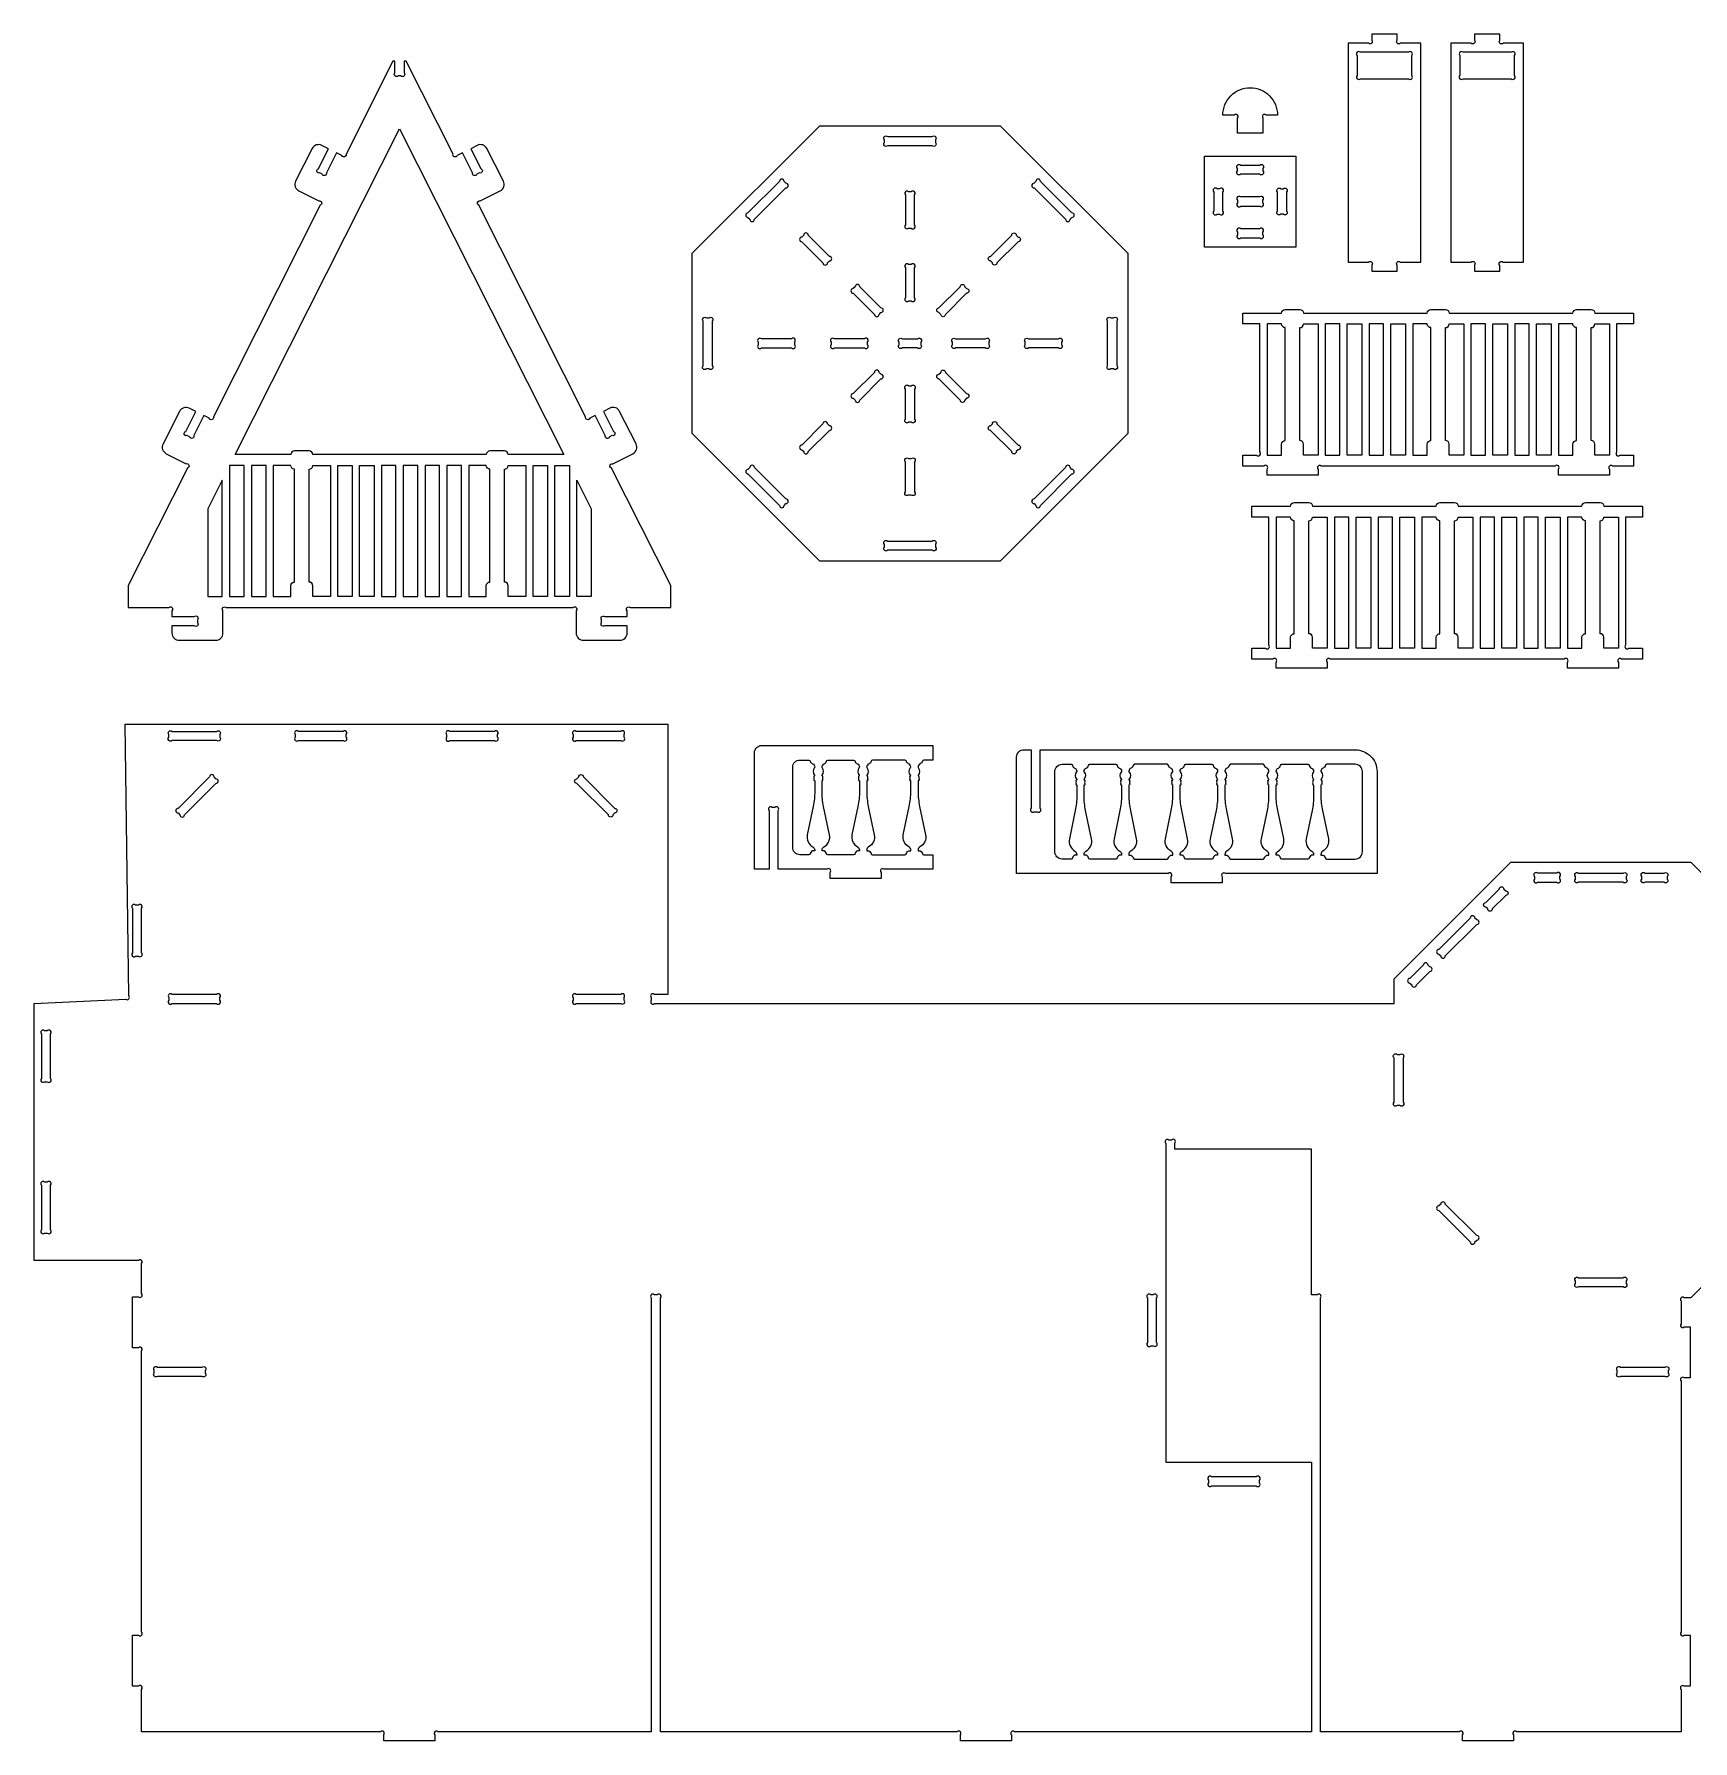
# Model space of a CAD drawing. Extents: x 83.8 to 170.3, y -22.3 to 53.3.
# Drawn here: x 84.24 to 107.01, y 14 to 37.43 of the extents above; entities that cross this region are included whole.
import ezdxf

# ---------------------------------------------------------------- set-up
doc = ezdxf.new("R2010")
doc.units = 0
doc.header["$MEASUREMENT"] = 0
doc.layers.get('0').update_dxf_attribs({"linetype": 'CONTINUOUS'})

msp = doc.modelspace()

# ---------------------------------------------------------------- linework, layer by layer
for points in [[(102.604, 37.434), (102.604, 37.353, -1), (102.559, 37.309), (102.279, 37.309), (102.279, 34.304), (102.559, 34.304, -1), (102.604, 34.259), (102.604, 34.179), (102.954, 34.179), (102.954, 34.259, -1), (102.998, 34.304), (103.279, 34.304), (103.279, 37.309), (102.998, 37.309, -1), (102.954, 37.353), (102.954, 37.434)], [(104.014, 37.434), (104.014, 37.353, -1), (103.97, 37.309), (103.689, 37.309), (103.689, 34.304), (103.97, 34.304, -1), (104.014, 34.259), (104.014, 34.179), (104.364, 34.179), (104.364, 34.259, -1), (104.408, 34.304), (104.689, 34.304), (104.689, 37.309), (104.408, 37.309, -1), (104.364, 37.353), (104.364, 37.434)], [(92.28, 29.111, 0.414214), (92.38, 29.211), (92.38, 29.311), (92.074, 29.311, -1), (92.03, 29.355), (92.03, 29.392, -1), (92.074, 29.436), (92.38, 29.436), (92.38, 29.517, -1), (92.424, 29.561), (92.98, 29.561), (92.98, 29.863), (92.165, 31.476, -1), (92.185, 31.535), (92.458, 31.673, 0.414214), (92.502, 31.807), (92.277, 32.254, 0.414214), (92.142, 32.298), (92.053, 32.253), (92.191, 31.98, -1), (92.171, 31.921), (92.139, 31.904, -1), (92.079, 31.924), (91.941, 32.197), (91.869, 32.16, -1), (91.81, 32.18), (90.344, 35.084, -1), (90.364, 35.143), (90.637, 35.281, 0.414214), (90.681, 35.415), (90.455, 35.862, 0.414214), (90.321, 35.906), (90.232, 35.861), (90.37, 35.588, -1), (90.35, 35.528), (90.317, 35.512, -1), (90.258, 35.531), (90.12, 35.804), (90.048, 35.768, -1), (89.989, 35.788), (89.346, 37.061), (89.317, 37.061), (89.317, 36.905, -1), (89.273, 36.861), (89.236, 36.861, -1), (89.192, 36.905), (89.192, 37.061), (89.163, 37.061), (88.52, 35.788, -1), (88.461, 35.768), (88.389, 35.804), (88.251, 35.531, -1), (88.192, 35.512), (88.159, 35.528, -1), (88.14, 35.588), (88.277, 35.861), (88.188, 35.906, 0.414214), (88.054, 35.862), (87.828, 35.415, 0.414214), (87.873, 35.281), (88.146, 35.143, -1), (88.165, 35.084), (86.699, 32.18, -1), (86.64, 32.16), (86.568, 32.197), (86.43, 31.924, -1), (86.371, 31.904), (86.338, 31.921, -1), (86.318, 31.98), (86.456, 32.253), (86.367, 32.298, 0.414214), (86.233, 32.254), (86.007, 31.807, 0.414214), (86.051, 31.673), (86.324, 31.535, -1), (86.344, 31.476), (85.53, 29.863), (85.53, 29.561), (86.085, 29.561, -1), (86.13, 29.517), (86.13, 29.436), (86.435, 29.436, -1), (86.48, 29.392), (86.48, 29.355, -1), (86.435, 29.311), (86.13, 29.311), (86.13, 29.211, 0.414214), (86.23, 29.111), (86.73, 29.111, 0.414214), (86.83, 29.211), (86.83, 29.517, -1), (86.874, 29.561), (91.635, 29.561, -1), (91.68, 29.517), (91.68, 29.211, 0.414214), (91.78, 29.111)], [(102.729, 37.184), (102.448, 37.184, 1), (102.404, 37.14), (102.404, 36.866, 1), (102.448, 36.821), (102.729, 36.821), (102.829, 36.821), (103.109, 36.821, 1), (103.154, 36.866), (103.154, 37.14, 1), (103.109, 37.184), (102.829, 37.184)], [(104.139, 37.184), (103.858, 37.184, 1), (103.814, 37.14), (103.814, 36.866, 1), (103.858, 36.821), (104.139, 36.821), (104.239, 36.821), (104.52, 36.821, 1), (104.564, 36.866), (104.564, 37.14, 1), (104.52, 37.184), (104.239, 37.184)], [(101.31, 36.323), (101.155, 36.323, 1), (101.11, 36.279), (101.11, 36.073), (100.76, 36.073), (100.76, 36.279, 1), (100.716, 36.323), (100.56, 36.323, -0.414214), (100.935, 36.698, -0.414214)], [(90.746, 31.661, 0.414214), (90.696, 31.711), (90.496, 31.711, 0.414214), (90.446, 31.661), (88.063, 31.661, 0.414214), (88.013, 31.711), (87.813, 31.711, 0.414214), (87.763, 31.661), (86.997, 31.661), (89.255, 36.132), (91.512, 31.661)], [(95.958, 36.027), (96.569, 36.027, -1), (96.613, 35.983), (96.613, 35.947, -1), (96.569, 35.902), (95.958, 35.902, -1), (95.913, 35.947), (95.913, 35.983, -1)], [(100.805, 35.635), (101.066, 35.635, -1), (101.11, 35.591), (101.11, 35.555, -1), (101.066, 35.51), (100.805, 35.51, -1), (100.76, 35.555), (100.76, 35.591, -1)], [(94.472, 35.412), (94.039, 34.979, 1), (94.039, 34.917), (94.065, 34.891, 1), (94.128, 34.891), (94.56, 35.323, 1), (94.56, 35.386), (94.534, 35.412, 1)], [(97.993, 35.412), (97.967, 35.386, 1), (97.967, 35.323), (98.399, 34.891, 1), (98.462, 34.891), (98.488, 34.917, 1), (98.488, 34.979), (98.055, 35.412, 1)], [(96.201, 35.226), (96.201, 34.814, 1), (96.245, 34.77), (96.282, 34.77, 1), (96.326, 34.814), (96.326, 35.226, 1), (96.282, 35.27), (96.245, 35.27, 1)], [(100.516, 35.31), (100.48, 35.31, 1), (100.435, 35.266), (100.435, 35.005, 1), (100.48, 34.96), (100.516, 34.96, 1), (100.56, 35.005), (100.56, 35.266, 1)], [(101.066, 35.198), (100.805, 35.198, 1), (100.76, 35.154), (100.76, 35.117, 1), (100.805, 35.073), (101.066, 35.073, 1), (101.11, 35.117), (101.11, 35.154, 1)], [(101.435, 35.266), (101.435, 35.005, -1), (101.391, 34.96), (101.355, 34.96, -1), (101.31, 35.005), (101.31, 35.266, -1), (101.355, 35.31), (101.391, 35.31, -1)], [(94.804, 34.673), (94.778, 34.647, 1), (94.778, 34.584), (95.069, 34.293, 1), (95.132, 34.293), (95.157, 34.319, 1), (95.157, 34.382), (94.867, 34.673, 1)], [(97.723, 34.673), (97.749, 34.647, -1), (97.749, 34.584), (97.458, 34.293, -1), (97.395, 34.293), (97.369, 34.319, -1), (97.369, 34.382), (97.66, 34.673, -1)], [(100.805, 34.635), (101.066, 34.635, 1), (101.11, 34.68), (101.11, 34.716, 1), (101.066, 34.76), (100.805, 34.76, 1), (100.76, 34.716), (100.76, 34.68, 1)], [(96.201, 34.226), (96.201, 33.814, 1), (96.245, 33.77), (96.282, 33.77, 1), (96.326, 33.814), (96.326, 34.226, 1), (96.282, 34.27), (96.245, 34.27, 1)], [(95.865, 33.675), (95.574, 33.966, 1), (95.511, 33.966), (95.485, 33.94, 1), (95.485, 33.877), (95.776, 33.586, 1), (95.839, 33.586), (95.865, 33.612, 1)], [(97.016, 33.966), (97.042, 33.94, -1), (97.042, 33.877), (96.751, 33.586, -1), (96.688, 33.586), (96.662, 33.612, -1), (96.662, 33.675), (96.953, 33.966, -1)], [(93.468, 33.537), (93.504, 33.537, -1), (93.549, 33.493), (93.549, 32.882, -1), (93.504, 32.837), (93.468, 32.837, -1), (93.424, 32.882), (93.424, 33.493, -1)], [(99.103, 33.493), (99.103, 32.882, -1), (99.059, 32.837), (99.022, 32.837, -1), (98.978, 32.882), (98.978, 33.493, -1), (99.022, 33.537), (99.059, 33.537, -1)], [(105.122, 31.504), (101.911, 31.504, 1), (101.867, 31.46), (101.867, 31.379), (101.167, 31.379), (101.167, 31.46, 1), (101.122, 31.504), (100.836, 31.504), (100.836, 31.654), (101.022, 31.654, 1), (101.067, 31.698), (101.067, 33.454), (100.836, 33.454), (100.836, 33.604), (101.367, 33.604, -0.414214), (101.417, 33.654), (101.617, 33.654, -0.414214), (101.667, 33.604), (103.367, 33.604, -0.414214), (103.417, 33.654), (103.617, 33.654, -0.414214), (103.667, 33.604), (105.367, 33.604, -0.414214), (105.417, 33.654), (105.617, 33.654, -0.414214), (105.667, 33.604), (106.197, 33.604), (106.197, 33.454), (105.967, 33.454), (105.967, 31.698, 1), (106.011, 31.654), (106.197, 31.654), (106.197, 31.504), (105.911, 31.504, 1), (105.867, 31.46), (105.867, 31.379), (105.167, 31.379), (105.167, 31.46, 1)], [(101.417, 31.854), (101.417, 33.404, -0.414214), (101.367, 33.454), (101.167, 33.454), (101.167, 31.654), (101.367, 31.654), (101.367, 31.804, -0.414214)], [(101.617, 31.854), (101.617, 33.404, 0.414214), (101.667, 33.454), (101.867, 33.454), (101.867, 31.654), (101.667, 31.654), (101.667, 31.804, 0.414214)], [(103.367, 31.654), (103.367, 31.804, -0.414214), (103.417, 31.854), (103.417, 33.404, -0.414214), (103.367, 33.454), (103.167, 33.454), (103.167, 31.654)], [(103.667, 31.654), (103.667, 31.804, 0.414214), (103.617, 31.854), (103.617, 33.404, 0.414214), (103.667, 33.454), (103.867, 33.454), (103.867, 31.654)], [(105.417, 31.854), (105.417, 33.404, -0.414214), (105.367, 33.454), (105.167, 33.454), (105.167, 31.654), (105.367, 31.654), (105.367, 31.804, -0.414214)], [(105.667, 31.654), (105.667, 31.804, 0.414214), (105.617, 31.854), (105.617, 33.404, 0.414214), (105.667, 33.454), (105.867, 33.454), (105.867, 31.654)], [(94.181, 33.206), (94.181, 33.169, 1), (94.225, 33.125), (94.637, 33.125, 1), (94.681, 33.169), (94.681, 33.206, 1), (94.637, 33.25), (94.225, 33.25, 1)], [(95.181, 33.206), (95.181, 33.169, 1), (95.225, 33.125), (95.637, 33.125, 1), (95.681, 33.169), (95.681, 33.206, 1), (95.637, 33.25), (95.225, 33.25, 1)], [(96.412, 33.206), (96.412, 33.169, -1), (96.368, 33.125), (96.159, 33.125, -1), (96.115, 33.169), (96.115, 33.206, -1), (96.159, 33.25), (96.368, 33.25, -1)], [(96.89, 33.25), (97.301, 33.25, -1), (97.346, 33.206), (97.346, 33.169, -1), (97.301, 33.125), (96.89, 33.125, -1), (96.846, 33.169), (96.846, 33.206, -1)], [(97.89, 33.25), (98.301, 33.25, -1), (98.346, 33.206), (98.346, 33.169, -1), (98.301, 33.125), (97.89, 33.125, -1), (97.846, 33.169), (97.846, 33.206, -1)], [(95.776, 32.789), (95.485, 32.498, 1), (95.485, 32.435), (95.511, 32.409, 1), (95.574, 32.409), (95.865, 32.7, 1), (95.865, 32.763), (95.839, 32.789, 1)], [(96.751, 32.789), (97.042, 32.498, -1), (97.042, 32.435), (97.016, 32.409, -1), (96.953, 32.409), (96.662, 32.7, -1), (96.662, 32.763), (96.688, 32.789, -1)], [(96.326, 32.561), (96.326, 32.149, -1), (96.282, 32.105), (96.245, 32.105, -1), (96.201, 32.149), (96.201, 32.561, -1), (96.245, 32.605), (96.282, 32.605, -1)], [(95.069, 32.082), (94.778, 31.791, 1), (94.778, 31.728), (94.804, 31.702, 1), (94.867, 31.702), (95.157, 31.993, 1), (95.157, 32.056), (95.132, 32.082, 1)], [(97.458, 32.082), (97.749, 31.791, -1), (97.749, 31.728), (97.723, 31.702, -1), (97.66, 31.702), (97.369, 31.993, -1), (97.369, 32.056), (97.395, 32.082, -1)], [(87.521, 29.711), (87.763, 29.711), (87.763, 29.861, -0.414214), (87.813, 29.911), (87.813, 31.461, -0.414214), (87.763, 31.511), (87.521, 31.511)], [(88.305, 29.711), (88.063, 29.711), (88.063, 29.861, 0.414214), (88.013, 29.911), (88.013, 31.461, 0.414214), (88.063, 31.511), (88.305, 31.511)], [(90.205, 29.711), (90.446, 29.711), (90.446, 29.861, -0.414214), (90.496, 29.911), (90.496, 31.461, -0.414214), (90.446, 31.511), (90.205, 31.511)], [(90.988, 29.711), (90.746, 29.711), (90.746, 29.861, 0.414214), (90.696, 29.911), (90.696, 31.461, 0.414214), (90.746, 31.511), (90.988, 31.511)], [(94.039, 31.396), (94.472, 30.963, 1), (94.534, 30.963), (94.56, 30.989, 1), (94.56, 31.052), (94.128, 31.484, 1), (94.065, 31.484), (94.039, 31.458, 1)], [(96.326, 31.561), (96.326, 31.149, -1), (96.282, 31.105), (96.245, 31.105, -1), (96.201, 31.149), (96.201, 31.561, -1), (96.245, 31.605), (96.282, 31.605, -1)], [(98.399, 31.484), (97.967, 31.052, 1), (97.967, 30.989), (97.993, 30.963, 1), (98.055, 30.963), (98.488, 31.396, 1), (98.488, 31.458), (98.462, 31.484, 1)], [(105.246, 28.852), (102.035, 28.852, 1), (101.991, 28.808), (101.991, 28.727), (101.291, 28.727), (101.291, 28.808, 1), (101.246, 28.852), (100.96, 28.852), (100.96, 29.002), (101.146, 29.002, 1), (101.191, 29.047), (101.191, 30.802), (100.96, 30.802), (100.96, 30.952), (101.491, 30.952, -0.414214), (101.541, 31.002), (101.741, 31.002, -0.414214), (101.791, 30.952), (103.491, 30.952, -0.414214), (103.541, 31.002), (103.741, 31.002, -0.414214), (103.791, 30.952), (105.491, 30.952, -0.414214), (105.541, 31.002), (105.741, 31.002, -0.414214), (105.791, 30.952), (106.321, 30.952), (106.321, 30.802), (106.091, 30.802), (106.091, 29.047, 1), (106.135, 29.002), (106.321, 29.002), (106.321, 28.852), (106.035, 28.852, 1), (105.991, 28.808), (105.991, 28.727), (105.291, 28.727), (105.291, 28.808, 1)], [(101.541, 29.202), (101.541, 30.752, -0.414214), (101.491, 30.802), (101.291, 30.802), (101.291, 29.002), (101.491, 29.002), (101.491, 29.152, -0.414214)], [(101.741, 29.202), (101.741, 30.752, 0.414214), (101.791, 30.802), (101.991, 30.802), (101.991, 29.002), (101.791, 29.002), (101.791, 29.152, 0.414214)], [(103.491, 29.002), (103.491, 29.152, -0.414214), (103.541, 29.202), (103.541, 30.752, -0.414214), (103.491, 30.802), (103.291, 30.802), (103.291, 29.002)], [(103.791, 29.002), (103.791, 29.152, 0.414214), (103.741, 29.202), (103.741, 30.752, 0.414214), (103.791, 30.802), (103.991, 30.802), (103.991, 29.002)], [(105.541, 29.202), (105.541, 30.752, -0.414214), (105.491, 30.802), (105.291, 30.802), (105.291, 29.002), (105.491, 29.002), (105.491, 29.152, -0.414214)], [(105.791, 29.002), (105.791, 29.152, 0.414214), (105.741, 29.202), (105.741, 30.752, 0.414214), (105.791, 30.802), (105.991, 30.802), (105.991, 29.002)], [(95.913, 30.392), (95.913, 30.428, -1), (95.958, 30.473), (96.569, 30.473, -1), (96.613, 30.428), (96.613, 30.392, -1), (96.569, 30.348), (95.958, 30.348, -1)], [(86.743, 27.736), (86.131, 27.736, -1), (86.087, 27.78), (86.087, 27.817, -1), (86.131, 27.861), (86.743, 27.861, -1), (86.787, 27.817), (86.787, 27.78, -1)], [(87.867, 27.736), (88.479, 27.736, 1), (88.523, 27.78), (88.523, 27.817, 1), (88.479, 27.861), (87.867, 27.861, 1), (87.823, 27.817), (87.823, 27.78, 1)], [(89.945, 27.736), (90.557, 27.736, 1), (90.601, 27.78), (90.601, 27.817, 1), (90.557, 27.861), (89.945, 27.861, 1), (89.901, 27.817), (89.901, 27.78, 1)], [(91.681, 27.736), (92.293, 27.736, 1), (92.337, 27.78), (92.337, 27.817, 1), (92.293, 27.861), (91.681, 27.861, 1), (91.637, 27.817), (91.637, 27.78, 1)], [(96.578, 25.967), (95.91, 25.967, 1), (95.866, 25.922), (95.866, 25.842), (95.166, 25.842), (95.166, 25.922, 1), (95.122, 25.967), (94.453, 25.967), (94.453, 26.772, 1), (94.409, 26.817), (94.373, 26.817, 1), (94.328, 26.772), (94.328, 25.967), (94.128, 25.967), (94.128, 27.567, -0.414214), (94.228, 27.667), (94.328, 27.667), (94.453, 27.667), (96.578, 27.667), (96.578, 27.467), (96.455, 27.467, 0.352171), (96.435, 27.451, -0.244569), (96.405, 27.416, 0.294683), (96.375, 27.371, 0.187098), (96.377, 27.364, -0.375636), (96.376, 27.258, 0.584261), (96.379, 27.25, -0.594353), (96.385, 27.232, 0.39765), (96.385, 27.225, -0.39765), (96.385, 27.21, 0.39765), (96.385, 27.203, -0.600564), (96.379, 27.184, 0.366837), (96.375, 27.179), (96.375, 27.036, 0.051698), (96.396, 26.831), (96.477, 26.442, -0.328849), (96.4, 26.274, 0.272519), (96.375, 26.23), (96.375, 26.222), (96.386, 26.222, -0.352171), (96.435, 26.182, 0.352171), (96.455, 26.167), (96.578, 26.167)], [(94.93, 26.274, -0.272519), (94.956, 26.23), (94.956, 26.222), (94.944, 26.222, 0.352171), (94.895, 26.182, -0.352171), (94.876, 26.167), (94.753, 26.167, -0.414214), (94.653, 26.267), (94.653, 27.367, -0.414214), (94.753, 27.467), (94.876, 27.467, -0.352171), (94.895, 27.451, 0.244569), (94.925, 27.416, -0.294683), (94.956, 27.371, -0.187098), (94.953, 27.364, 0.375636), (94.954, 27.258, -0.584261), (94.951, 27.25, 0.594353), (94.945, 27.232, -0.39765), (94.945, 27.225, 0.39765), (94.945, 27.21, -0.39765), (94.945, 27.203, 0.600564), (94.952, 27.184, -0.366837), (94.956, 27.179), (94.956, 27.036, -0.051698), (94.934, 26.831), (94.853, 26.442, 0.328849)], [(95.313, 27.467), (95.49, 27.467, -0.352171), (95.509, 27.451, 0.244569), (95.539, 27.416, -0.294683), (95.57, 27.371, -0.187098), (95.567, 27.364, 0.375636), (95.568, 27.258, -0.584261), (95.565, 27.25, 0.594353), (95.559, 27.232, -0.39765), (95.559, 27.225, 0.39765), (95.559, 27.21, -0.39765), (95.559, 27.203, 0.600564), (95.566, 27.184, -0.366837), (95.57, 27.179), (95.57, 27.036, -0.051698), (95.549, 26.831), (95.467, 26.442, 0.328849), (95.544, 26.274, -0.272519), (95.57, 26.23), (95.57, 26.222), (95.558, 26.222, 0.352171), (95.509, 26.182, -0.352171), (95.49, 26.167), (95.313, 26.167), (95.136, 26.167, -0.352171), (95.116, 26.182, 0.352171), (95.067, 26.222), (95.056, 26.222), (95.056, 26.23, -0.272519), (95.081, 26.274, 0.328849), (95.159, 26.442), (95.077, 26.831, -0.051698), (95.056, 27.036), (95.056, 27.179, -0.366837), (95.06, 27.184, 0.600564), (95.066, 27.203, -0.39765), (95.066, 27.21, 0.39765), (95.066, 27.225, -0.39765), (95.066, 27.232, 0.594353), (95.06, 27.25, -0.584261), (95.057, 27.258, 0.375636), (95.058, 27.364, -0.187098), (95.056, 27.371, -0.294683), (95.087, 27.416, 0.244569), (95.116, 27.451, -0.352171), (95.136, 27.467)], [(95.972, 26.167), (96.195, 26.167, 0.352171), (96.214, 26.182, -0.352171), (96.263, 26.222), (96.275, 26.222), (96.275, 26.23, 0.272519), (96.249, 26.274, -0.328849), (96.172, 26.442), (96.253, 26.831, 0.051698), (96.275, 27.036), (96.275, 27.179, 0.366837), (96.271, 27.184, -0.600564), (96.264, 27.203, 0.39765), (96.264, 27.21, -0.39765), (96.264, 27.225, 0.39765), (96.264, 27.232, -0.594353), (96.27, 27.25, 0.584261), (96.273, 27.258, -0.375636), (96.272, 27.364, 0.187098), (96.275, 27.371, 0.294683), (96.244, 27.416, -0.244569), (96.214, 27.451, 0.352171), (96.195, 27.467), (95.972, 27.467), (95.75, 27.467, 0.352171), (95.73, 27.451, -0.244569), (95.701, 27.416, 0.294683), (95.67, 27.371, 0.187098), (95.672, 27.364, -0.375636), (95.671, 27.258, 0.584261), (95.674, 27.25, -0.594353), (95.68, 27.232, 0.39765), (95.68, 27.225, -0.39765), (95.68, 27.21, 0.39765), (95.68, 27.203, -0.600564), (95.674, 27.184, 0.366837), (95.67, 27.179), (95.67, 27.036, 0.051698), (95.691, 26.831), (95.773, 26.442, -0.328849), (95.696, 26.274, 0.272519), (95.67, 26.23), (95.67, 26.222), (95.681, 26.222, -0.352171), (95.73, 26.182, 0.352171), (95.75, 26.167)], [(97.827, 27.608), (97.927, 27.608), (97.927, 26.803, 1), (97.971, 26.758), (98.008, 26.758, 1), (98.052, 26.803), (98.052, 27.608), (102.377, 27.608, -0.414214), (102.677, 27.308), (102.677, 25.908), (100.596, 25.908, 1), (100.552, 25.864), (100.552, 25.783), (99.852, 25.783), (99.852, 25.864, 1), (99.808, 25.908), (97.727, 25.908), (97.727, 27.508, -0.414214)], [(86.645, 27.235), (86.213, 26.803, 1), (86.213, 26.74), (86.239, 26.714, 1), (86.301, 26.714), (86.734, 27.147, 1), (86.734, 27.209), (86.708, 27.235, 1)], [(91.779, 27.235), (92.211, 26.803, -1), (92.211, 26.74), (92.185, 26.714, -1), (92.123, 26.714), (91.69, 27.147, -1), (91.69, 27.209), (91.716, 27.235, -1)], [(98.529, 26.216, -0.272519), (98.554, 26.172), (98.554, 26.163), (98.543, 26.163, 0.352171), (98.494, 26.124, -0.352171), (98.475, 26.108), (98.352, 26.108, -0.414214), (98.252, 26.208), (98.252, 27.308, -0.414214), (98.352, 27.408), (98.475, 27.408, -0.352171), (98.494, 27.393, 0.244569), (98.524, 27.357, -0.294683), (98.554, 27.313, -0.187098), (98.552, 27.306, 0.375636), (98.553, 27.2, -0.584261), (98.55, 27.192, 0.594353), (98.544, 27.173, -0.39765), (98.544, 27.166, 0.39765), (98.544, 27.151, -0.39765), (98.544, 27.145, 0.600564), (98.55, 27.126, -0.366837), (98.554, 27.121), (98.554, 26.978, -0.051698), (98.533, 26.773), (98.452, 26.384, 0.328849)], [(98.912, 27.408), (99.089, 27.408, -0.352171), (99.108, 27.393, 0.244569), (99.138, 27.357, -0.294683), (99.169, 27.313, -0.187098), (99.166, 27.306, 0.375636), (99.167, 27.2, -0.584261), (99.164, 27.192, 0.594353), (99.158, 27.173, -0.39765), (99.158, 27.166, 0.39765), (99.158, 27.151, -0.39765), (99.158, 27.145, 0.600564), (99.164, 27.126, -0.366837), (99.169, 27.121), (99.169, 26.978, -0.051698), (99.147, 26.773), (99.066, 26.384, 0.328849), (99.143, 26.216, -0.272519), (99.169, 26.172), (99.169, 26.163), (99.157, 26.163, 0.352171), (99.108, 26.124, -0.352171), (99.089, 26.108), (98.912, 26.108), (98.734, 26.108, -0.352171), (98.715, 26.124, 0.352171), (98.666, 26.163), (98.654, 26.163), (98.654, 26.172, -0.272519), (98.68, 26.216, 0.328849), (98.757, 26.384), (98.676, 26.773, -0.051698), (98.654, 26.978), (98.654, 27.121, -0.366837), (98.659, 27.126, 0.600564), (98.665, 27.145, -0.39765), (98.665, 27.151, 0.39765), (98.665, 27.166, -0.39765), (98.665, 27.173, 0.594353), (98.659, 27.192, -0.584261), (98.656, 27.2, 0.375636), (98.657, 27.306, -0.187098), (98.654, 27.313, -0.294683), (98.685, 27.357, 0.244569), (98.715, 27.393, -0.352171), (98.734, 27.408)], [(99.571, 26.108), (99.794, 26.108, 0.352171), (99.813, 26.124, -0.352171), (99.862, 26.163), (99.873, 26.163), (99.873, 26.172, 0.272519), (99.848, 26.216, -0.328849), (99.771, 26.384), (99.852, 26.773, 0.051698), (99.873, 26.978), (99.873, 27.121, 0.366837), (99.869, 27.126, -0.600564), (99.863, 27.145, 0.39765), (99.863, 27.151, -0.39765), (99.863, 27.166, 0.39765), (99.863, 27.173, -0.594353), (99.869, 27.192, 0.584261), (99.872, 27.2, -0.375636), (99.871, 27.306, 0.187098), (99.873, 27.313, 0.294683), (99.843, 27.357, -0.244569), (99.813, 27.393, 0.352171), (99.794, 27.408), (99.571, 27.408), (99.348, 27.408, 0.352171), (99.329, 27.393, -0.244569), (99.299, 27.357, 0.294683), (99.269, 27.313, 0.187098), (99.271, 27.306, -0.375636), (99.27, 27.2, 0.584261), (99.273, 27.192, -0.594353), (99.279, 27.173, 0.39765), (99.279, 27.166, -0.39765), (99.279, 27.151, 0.39765), (99.279, 27.145, -0.600564), (99.273, 27.126, 0.366837), (99.269, 27.121), (99.269, 26.978, 0.051698), (99.29, 26.773), (99.371, 26.384, -0.328849), (99.294, 26.216, 0.272519), (99.269, 26.172), (99.269, 26.163), (99.28, 26.163, -0.352171), (99.329, 26.124, 0.352171), (99.348, 26.108)], [(100.23, 27.408), (100.408, 27.408, -0.352171), (100.427, 27.393, 0.244569), (100.457, 27.357, -0.294683), (100.487, 27.313, -0.187098), (100.485, 27.306, 0.375636), (100.486, 27.2, -0.584261), (100.483, 27.192, 0.594353), (100.477, 27.173, -0.39765), (100.477, 27.166, 0.39765), (100.477, 27.151, -0.39765), (100.477, 27.145, 0.600564), (100.483, 27.126, -0.366837), (100.488, 27.121), (100.488, 26.978, -0.051698), (100.466, 26.773), (100.385, 26.384, 0.328849), (100.462, 26.216, -0.272519), (100.488, 26.172), (100.488, 26.163), (100.476, 26.163, 0.352171), (100.427, 26.124, -0.352171), (100.408, 26.108), (100.23, 26.108), (100.053, 26.108, -0.352171), (100.034, 26.124, 0.352171), (99.985, 26.163), (99.973, 26.163), (99.973, 26.172, -0.272519), (99.999, 26.216, 0.328849), (100.076, 26.384), (99.995, 26.773, -0.051698), (99.973, 26.978), (99.973, 27.121, -0.366837), (99.978, 27.126, 0.600564), (99.984, 27.145, -0.39765), (99.984, 27.151, 0.39765), (99.984, 27.166, -0.39765), (99.984, 27.173, 0.594353), (99.978, 27.192, -0.584261), (99.975, 27.2, 0.375636), (99.976, 27.306, -0.187098), (99.973, 27.313, -0.294683), (100.004, 27.357, 0.244569), (100.034, 27.393, -0.352171), (100.053, 27.408)], [(100.89, 26.108), (101.112, 26.108, 0.352171), (101.132, 26.124, -0.352171), (101.181, 26.163), (101.192, 26.163), (101.192, 26.172, 0.272519), (101.167, 26.216, -0.328849), (101.09, 26.384), (101.171, 26.773, 0.051698), (101.192, 26.978), (101.192, 27.121, 0.366837), (101.188, 27.126, -0.600564), (101.182, 27.145, 0.39765), (101.182, 27.151, -0.39765), (101.182, 27.166, 0.39765), (101.182, 27.173, -0.594353), (101.188, 27.192, 0.584261), (101.191, 27.2, -0.375636), (101.19, 27.306, 0.187098), (101.192, 27.313, 0.294683), (101.162, 27.357, -0.244569), (101.132, 27.393, 0.352171), (101.112, 27.408), (100.89, 27.408), (100.667, 27.408, 0.352171), (100.648, 27.393, -0.244569), (100.618, 27.357, 0.294683), (100.588, 27.313, 0.187098), (100.59, 27.306, -0.375636), (100.589, 27.2, 0.584261), (100.592, 27.192, -0.594353), (100.598, 27.173, 0.39765), (100.598, 27.166, -0.39765), (100.598, 27.151, 0.39765), (100.598, 27.145, -0.600564), (100.592, 27.126, 0.366837), (100.588, 27.121), (100.588, 26.978, 0.051698), (100.609, 26.773), (100.69, 26.384, -0.328849), (100.613, 26.216, 0.272519), (100.588, 26.172), (100.588, 26.163), (100.599, 26.163, -0.352171), (100.648, 26.124, 0.352171), (100.667, 26.108)], [(101.549, 27.408), (101.727, 27.408, -0.352171), (101.746, 27.393, 0.244569), (101.776, 27.357, -0.294683), (101.806, 27.313, -0.187098), (101.804, 27.306, 0.375636), (101.805, 27.2, -0.584261), (101.802, 27.192, 0.594353), (101.796, 27.173, -0.39765), (101.796, 27.166, 0.39765), (101.796, 27.151, -0.39765), (101.796, 27.145, 0.600564), (101.802, 27.126, -0.366837), (101.806, 27.121), (101.806, 26.978, -0.051698), (101.785, 26.773), (101.704, 26.384, 0.328849), (101.781, 26.216, -0.272519), (101.806, 26.172), (101.806, 26.163), (101.795, 26.163, 0.352171), (101.746, 26.124, -0.352171), (101.727, 26.108), (101.549, 26.108), (101.372, 26.108, -0.352171), (101.353, 26.124, 0.352171), (101.304, 26.163), (101.292, 26.163), (101.292, 26.172, -0.272519), (101.318, 26.216, 0.328849), (101.395, 26.384), (101.314, 26.773, -0.051698), (101.292, 26.978), (101.292, 27.121, -0.366837), (101.297, 27.126, 0.600564), (101.303, 27.145, -0.39765), (101.303, 27.151, 0.39765), (101.303, 27.166, -0.39765), (101.303, 27.173, 0.594353), (101.297, 27.192, -0.584261), (101.294, 27.2, 0.375636), (101.295, 27.306, -0.187098), (101.292, 27.313, -0.294683), (101.323, 27.357, 0.244569), (101.353, 27.393, -0.352171), (101.372, 27.408)], [(102.477, 26.208), (102.477, 27.308, 0.414214), (102.377, 27.408), (101.986, 27.408, 0.352171), (101.967, 27.393, -0.244569), (101.937, 27.357, 0.294683), (101.906, 27.313, 0.187098), (101.909, 27.306, -0.375636), (101.908, 27.2, 0.584261), (101.911, 27.192, -0.594353), (101.917, 27.173, 0.39765), (101.917, 27.166, -0.39765), (101.917, 27.151, 0.39765), (101.917, 27.145, -0.600564), (101.911, 27.126, 0.366837), (101.906, 27.121), (101.906, 26.978, 0.051698), (101.928, 26.773), (102.009, 26.384, -0.328849), (101.932, 26.216, 0.272519), (101.906, 26.172), (101.906, 26.163), (101.918, 26.163, -0.352171), (101.967, 26.124, 0.352171), (101.986, 26.108), (102.377, 26.108, 0.414214)], [(104.882, 25.788), (105.144, 25.788, 1), (105.188, 25.833), (105.188, 25.869, 1), (105.144, 25.913), (104.882, 25.913, 1), (104.838, 25.869), (104.838, 25.833, 1)], [(105.444, 25.913), (106.056, 25.913, -1), (106.1, 25.869), (106.1, 25.833, -1), (106.056, 25.788), (105.444, 25.788, -1), (105.4, 25.833), (105.4, 25.869, -1)], [(106.357, 25.913), (106.618, 25.913, -1), (106.662, 25.869), (106.662, 25.833, -1), (106.618, 25.788), (106.357, 25.788, -1), (106.312, 25.833), (106.312, 25.869, -1)], [(104.171, 25.511), (104.356, 25.696, -1), (104.418, 25.696), (104.444, 25.67, -1), (104.444, 25.607), (104.259, 25.422, -1), (104.197, 25.422), (104.171, 25.448, -1)], [(85.587, 25.431), (85.587, 24.819, 1), (85.631, 24.775), (85.668, 24.775, 1), (85.712, 24.819), (85.712, 25.431, 1), (85.668, 25.475), (85.631, 25.475, 1)], [(103.526, 24.803), (103.552, 24.777, 1), (103.614, 24.777), (104.047, 25.21, 1), (104.047, 25.272), (104.021, 25.298, 1), (103.958, 25.298), (103.526, 24.866, 1)], [(103.217, 24.38), (103.402, 24.564, 1), (103.402, 24.627), (103.376, 24.653, 1), (103.313, 24.653), (103.128, 24.468, 1), (103.128, 24.405), (103.154, 24.38, 1)], [(86.131, 24.125), (86.743, 24.125, 1), (86.787, 24.169), (86.787, 24.206, 1), (86.743, 24.25), (86.131, 24.25, 1), (86.087, 24.206), (86.087, 24.169, 1)], [(92.293, 24.25), (91.681, 24.25, 1), (91.637, 24.206), (91.637, 24.169, 1), (91.681, 24.125), (92.293, 24.125, 1), (92.337, 24.169), (92.337, 24.206, 1)], [(84.337, 23.706), (84.337, 23.094, 1), (84.381, 23.05), (84.418, 23.05, 1), (84.462, 23.094), (84.462, 23.706, 1), (84.418, 23.75), (84.381, 23.75, 1)], [(102.955, 23.424), (102.991, 23.424, -1), (103.035, 23.379), (103.035, 22.768, -1), (102.991, 22.724), (102.955, 22.724, -1), (102.91, 22.768), (102.91, 23.379, -1)], [(84.337, 21.628), (84.337, 21.016, 1), (84.381, 20.972), (84.418, 20.972, 1), (84.462, 21.016), (84.462, 21.628, 1), (84.418, 21.672), (84.381, 21.672, 1)], [(104.047, 20.938), (103.614, 21.37, 1), (103.552, 21.37), (103.526, 21.345, 1), (103.526, 21.282), (103.958, 20.85, 1), (104.021, 20.85), (104.047, 20.875, 1)], [(106.056, 20.234), (105.444, 20.234, -1), (105.4, 20.278), (105.4, 20.315, -1), (105.444, 20.359), (106.056, 20.359, -1), (106.1, 20.315), (106.1, 20.278, -1)], [(99.525, 20.081), (99.525, 19.469, 1), (99.569, 19.425), (99.605, 19.425, 1), (99.65, 19.469), (99.65, 20.081, 1), (99.605, 20.125), (99.569, 20.125, 1)], [(85.931, 19.13), (86.543, 19.13, -1), (86.587, 19.086), (86.587, 19.05, -1), (86.543, 19.005), (85.931, 19.005, -1), (85.887, 19.05), (85.887, 19.086, -1)], [(106.632, 19.005), (106.021, 19.005, -1), (105.976, 19.05), (105.976, 19.086, -1), (106.021, 19.13), (106.632, 19.13, -1), (106.676, 19.086), (106.676, 19.05, -1)], [(100.406, 17.5), (101.018, 17.5, 1), (101.062, 17.544), (101.062, 17.581, 1), (101.018, 17.625), (100.406, 17.625, 1), (100.362, 17.581), (100.362, 17.544, 1)]]:
    msp.add_lwpolyline(points, format="xyb", close=True)
for points in [[(97.502, 30.198), (95.025, 30.198), (93.274, 31.949), (93.274, 34.426), (95.025, 36.177), (97.502, 36.177), (99.253, 34.426), (99.253, 31.949)], [(100.76, 35.76), (101.56, 35.76), (101.56, 34.51), (100.31, 34.51), (100.31, 35.76)], [(102.167, 31.654), (102.167, 33.454), (101.967, 33.454), (101.967, 31.654)], [(102.467, 33.454), (102.467, 31.654), (102.267, 31.654), (102.267, 33.454)], [(102.767, 31.654), (102.767, 33.454), (102.567, 33.454), (102.567, 31.654)], [(103.067, 33.454), (103.067, 31.654), (102.867, 31.654), (102.867, 33.454)], [(103.967, 33.454), (103.967, 31.654), (104.167, 31.654), (104.167, 33.454)], [(104.267, 31.654), (104.267, 33.454), (104.467, 33.454), (104.467, 31.654)], [(104.567, 33.454), (104.567, 31.654), (104.767, 31.654), (104.767, 33.454)], [(104.867, 31.654), (104.867, 33.454), (105.067, 33.454), (105.067, 31.654)], [(87.121, 31.511), (86.921, 31.511), (86.921, 29.711), (87.121, 29.711)], [(87.421, 31.511), (87.221, 31.511), (87.221, 29.711), (87.421, 29.711)], [(88.405, 29.711), (88.405, 31.511), (88.605, 31.511), (88.605, 29.711)], [(88.705, 31.511), (88.905, 31.511), (88.905, 29.711), (88.705, 29.711)], [(89.205, 29.711), (89.205, 31.511), (89.005, 31.511), (89.005, 29.711)], [(89.305, 31.511), (89.305, 29.711), (89.505, 29.711), (89.505, 31.511)], [(89.805, 31.511), (89.605, 31.511), (89.605, 29.711), (89.805, 29.711)], [(90.105, 31.511), (89.905, 31.511), (89.905, 29.711), (90.105, 29.711)], [(91.088, 31.511), (91.288, 31.511), (91.288, 29.711), (91.088, 29.711)], [(91.388, 31.511), (91.588, 31.511), (91.588, 29.711), (91.388, 29.711)], [(86.621, 30.915), (86.621, 29.711), (86.821, 29.711), (86.821, 31.311)], [(91.888, 30.915), (91.888, 29.711), (91.688, 29.711), (91.688, 31.311)], [(102.291, 29.002), (102.291, 30.802), (102.091, 30.802), (102.091, 29.002)], [(102.591, 30.802), (102.591, 29.002), (102.391, 29.002), (102.391, 30.802)], [(102.891, 29.002), (102.891, 30.802), (102.691, 30.802), (102.691, 29.002)], [(103.191, 30.802), (103.191, 29.002), (102.991, 29.002), (102.991, 30.802)], [(104.091, 30.802), (104.091, 29.002), (104.291, 29.002), (104.291, 30.802)], [(104.391, 29.002), (104.391, 30.802), (104.591, 30.802), (104.591, 29.002)], [(104.691, 30.802), (104.691, 29.002), (104.891, 29.002), (104.891, 30.802)], [(104.991, 29.002), (104.991, 30.802), (105.191, 30.802), (105.191, 29.002)]]:
    msp.add_lwpolyline(points, close=True)
msp.add_lwpolyline([(108.74, 21.835), (106.988, 20.084), (106.895, 20.084, 1), (106.851, 20.04), (106.851, 19.728, 1), (106.895, 19.684), (106.976, 19.684), (106.976, 18.984), (106.895, 18.984, 1), (106.851, 18.94), (106.851, 15.494, 1), (106.895, 15.45), (106.976, 15.45), (106.976, 14.75), (106.895, 14.75, 1), (106.851, 14.706), (106.851, 14.125), (104.595, 14.125, 1), (104.55, 14.081), (104.55, 14), (103.85, 14), (103.85, 14.081, 1), (103.806, 14.125), (101.9, 14.125), (101.9, 20.081, 1), (101.855, 20.125), (101.775, 20.125), (101.775, 22.125), (99.9, 22.125), (99.9, 22.206, 1), (99.855, 22.25), (99.819, 22.25, 1), (99.775, 22.206), (99.775, 17.825), (101.775, 17.825), (101.775, 14.125), (97.7, 14.125, 1), (97.656, 14.081), (97.656, 14), (96.956, 14), (96.956, 14.081, 1), (96.912, 14.125), (92.837, 14.125), (92.837, 20.081, 1), (92.793, 20.125), (92.756, 20.125, 1), (92.712, 20.081), (92.712, 14.125), (89.781, 14.125, 1), (89.737, 14.081), (89.737, 14), (89.037, 14), (89.037, 14.081, 1), (88.993, 14.125), (85.712, 14.125), (85.712, 14.706, 1), (85.668, 14.75), (85.587, 14.75), (85.587, 15.45), (85.668, 15.45, 1), (85.712, 15.494), (85.712, 19.353, 1), (85.668, 19.397), (85.587, 19.397), (85.587, 20.097), (85.668, 20.097, 1), (85.712, 20.141), (85.712, 20.553, 1), (85.668, 20.597), (84.237, 20.597), (84.237, 24.125), (85.494, 24.185, 1), (85.536, 24.23), (85.487, 27.961), (92.937, 27.961), (92.937, 24.25), (92.756, 24.25, 1), (92.712, 24.206), (92.712, 24.169, 1), (92.756, 24.125), (102.91, 24.125), (102.91, 24.462), (104.512, 26.063), (106.988, 26.063), (108.74, 24.312)], format="xyb")

doc.saveas('drawing.dxf')
